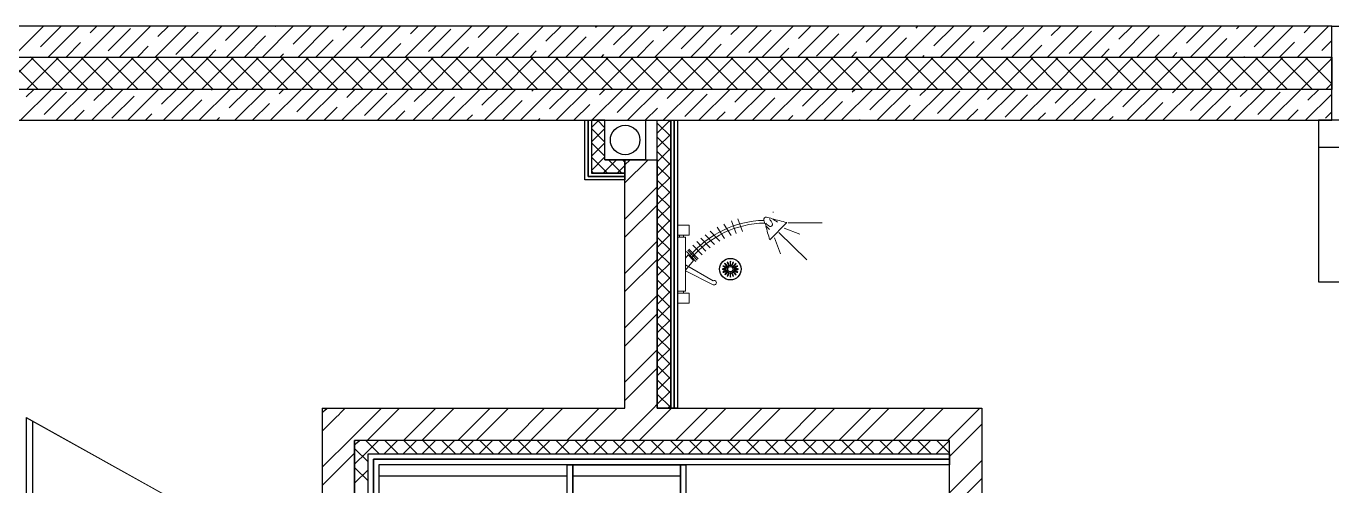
# Model space of a CAD drawing. Header units: millimetres. Extents: x 53645 to 137188, y 78097 to 135533.
# Drawn here: x 67101 to 71951, y 92494 to 94203 of the extents above; entities that cross this region are included whole.
import ezdxf

# ---------------------------------------------------------------- set-up
doc = ezdxf.new("R2010")
doc.units = ezdxf.units.MM
doc.set_wipeout_variables(frame=1)
pattern_1 = [(180, (92629.46, 33030.96), (-3e-14, -125), [])]

# ---------------------------------------------------------------- blocks, each defined once
blk = doc.blocks.new('hhjj')
at = {"color": 0}
for centre, radius in [((5592345.4, 528912.2), 40), ((5592345.1, 528912.1), 15), ((5592345.4, 528912.2), 10)]:
    blk.add_circle(centre, radius, dxfattribs=at)
for centre, start, end in [((5592370, 528934.7), 162.8952, 197.1048), ((5592320.9, 528934.7), 342.8952, 17.1048), ((5592323.2, 528887.6), 72.8952, 107.1048), ((5592323.2, 528936.7), 252.8952, 287.1048), ((5592315.5, 528898.1), 50.8952, 85.1048), ((5592333.9, 528943.7), 230.8952, 265.1048), ((5592315.5, 528926.4), 274.8952, 309.1048), ((5592333.9, 528880.8), 94.8952, 129.1048), ((5592346.9, 528945.5), 207.8952, 242.1048), ((5592312.2, 528910.7), 27.8952, 62.1048), ((5592312.2, 528913.8), 297.8952, 332.1048), ((5592346.9, 528879), 117.8952, 152.1048), ((5592359.6, 528942.2), 184.8952, 219.1048), ((5592314, 528923.7), 4.8952, 39.1048), ((5592359.6, 528882.3), 140.8952, 175.1048), ((5592314, 528900.7), 320.8952, 355.1048), ((5592370, 528889.8), 162.8952, 197.1048), ((5592320.9, 528889.8), 342.8952, 17.1048), ((5592331.3, 528942.2), 320.8952, 355.1048), ((5592376.9, 528923.7), 140.8952, 175.1048), ((5592331.3, 528882.3), 4.8952, 39.1048), ((5592376.9, 528900.7), 184.8952, 219.1048), ((5592343.9, 528945.5), 297.8952, 332.1048), ((5592378.7, 528910.7), 117.8952, 152.1048), ((5592378.7, 528913.8), 207.8952, 242.1048), ((5592343.9, 528879), 27.8952, 62.1048), ((5592375.3, 528898.1), 94.8952, 129.1048), ((5592356.9, 528943.7), 274.8952, 309.1048), ((5592375.3, 528926.4), 230.8952, 265.1048), ((5592356.9, 528880.8), 50.8952, 85.1048), ((5592367.7, 528887.6), 72.8952, 107.1048), ((5592367.7, 528936.7), 252.8952, 287.1048)]:
    blk.add_arc(centre, 25.7, start, end, dxfattribs=at)
blk = doc.blocks.new('04234')
at = {"color": 0, "lineweight": 0}
for p, q in [((-46088.5, 140509.5), (-46088.5, 140472.8)), ((-46045.1, 140509.5), (-46088.5, 140509.5)), ((-46045.1, 140472.8), (-46045.1, 140509.5)), ((-46088.5, 140472.8), (-46045.1, 140472.8)), ((-46058.7, 140464.7), (-46088.5, 140464.7)), ((-46088.5, 140464.6), (-46088.5, 140264.6)), ((-46066.7, 140472.8), (-46066.7, 140464.7)), ((-46058.6, 140386.2), (-46058.6, 140464.3)), ((-45956, 140425.9), (-46059.1, 140367.4)), ((-46058.6, 140389.2), (-45956, 140440.9)), ((-46059.1, 140341.9), (-46059.1, 140386.8)), ((-46059.1, 140386.8), (-46029.2, 140350.3)), ((-46049.1, 140329.5), (-46059.1, 140341.9)), ((-46058.6, 140264.3), (-46058.6, 140341.3)), ((-46054.5, 140317.6), (-46019.9, 140354)), ((-46050.3, 140312.9), (-46015.7, 140349.2)), ((-46049.1, 140329.5), (-46029.2, 140350.3)), ((-46046, 140308.3), (-46011.4, 140344.5)), ((-46031.7, 140293.7), (-45997.2, 140329.9)), ((-46017.2, 140280.4), (-45982.7, 140316.6)), ((-46088.5, 140264.6), (-46058.6, 140264.6)), ((-46081.5, 140264.6), (-46081.5, 140256.5)), ((-46066.5, 140264.6), (-46066.5, 140256.5)), ((-46002, 140267.7), (-45967.4, 140304)), ((-45985.6, 140255.3), (-45950.8, 140291.9)), ((-45966.6, 140242.4), (-45931.4, 140279.4)), ((-45940.7, 140227.2), (-45913.6, 140269.4)), ((-45745.7, 140274.1), (-45682.6, 140210.2)), ((-46088.5, 140256.5), (-46088.5, 140219.8)), ((-46045, 140256.5), (-46088.5, 140256.5)), ((-46088.5, 140219.8), (-46045, 140219.8)), ((-46045, 140219.8), (-46045, 140256.5)), ((-45917, 140215.4), (-45889.7, 140258)), ((-45888.3, 140203.6), (-45871, 140250.5)), ((-45864.4, 140195.6), (-45847.1, 140242.6)), ((-45733.1, 140170), (-45733.6, 140172.6))]:
    blk.add_line(p, q, dxfattribs=at)
at = {"color": 0, "lineweight": 0, "ltscale": 100000}
for p, q in [((-45728.2, 140266.3), (-45705.7, 140326.4)), ((-45711.7, 140246.8), (-45608, 140348.9)), ((-45692.1, 140230.2), (-45633.5, 140252.8)), ((-45677.1, 140210.7), (-45550.9, 140210.7))]:
    blk.add_line(p, q, dxfattribs=at)
at = {"color": 0, "lineweight": 0}
for centre, radius, start, end in [((-45952.2, 140433.4), 8.38, 243.2717, 116.7283), ((-45758.1, 140572.8), 371.2, 219.5749, 268.5464), ((-45758.1, 140572.8), 361.2, 219.5749, 268.9662), ((-45032.5, 140043.9), 749.4, 162.112, 166.2975), ((-45710.7, 140190.5), 57.9, 128.7499, 170.7711), ((-45720, 140177.7), 53.2, 118.8119, 140.0063), ((-45792, 140238.2), 61.1, 317.097, 336.8677), ((-45744.5, 140215.6), 8.78, 44.1304, 98.0124), ((-45744.5, 140215.6), 8.78, 350.2485, 44.1304), ((-45759.2, 140198.3), 8.78, 170.2485, 224.1304), ((-45759.2, 140198.3), 8.78, 224.1304, 278.0124), ((-45766.9, 140253.2), 64.2, 278.0124, 297.313), ((-45908.3, 140978.8), 801.1, 282.3119, 286.3602), ((-45801.8, 140320.8), 140.3, 297.313, 306.9944)]:
    blk.add_arc(centre, radius, start, end, dxfattribs=at)
at = {"color": 0, "lineweight": 0, "extrusion": (0, 0, -1), "zscale": -1, "rotation": 224.9999999811341}
blk.add_blockref('hhjj', (3626280.1, 4468765.8), dxfattribs=at)
blk = doc.blocks.new('3432')
h = blk.add_hatch()
h.set_pattern_fill('ANSI31', color=0, scale=1000, angle=135)
h.set_pattern_definition(pattern_1)
h.paths.add_polyline_path([(-10690.4, 5760), (-9990.4, 5760), (-9990.4, 7870), (-10690.4, 7870)])
h = blk.add_hatch()
h.set_pattern_fill('ANSI31', color=0, scale=1000, angle=135)
h.set_pattern_definition(pattern_1)
h.paths.add_polyline_path([(-9970.4, 5760), (-9970.4, 7870), (-9570.4, 7870), (-9570.4, 5760)])
at = {"color": 0}
for points in [[(-7150.5, 9500), (-16750.5, 9500)], [(-12051.1, 9385), (-11936.1, 9500)], [(-11947.4, 9422.5), (-11869.8, 9500)], [(-11918.6, 9385), (-11803.6, 9500)], [(-11786, 9385), (-11671, 9500)], [(-11762.4, 9474.8), (-11737.3, 9500)], [(-11696.1, 9408.5), (-11613.3, 9491.4)], [(-11653.4, 9385), (-11538.4, 9500)], [(-11520.8, 9385), (-11405.8, 9500)], [(-11511.2, 9460.9), (-11472.1, 9500)], [(-11444.9, 9394.6), (-11362, 9477.5)], [(-11388.2, 9385), (-11273.2, 9500)], [(-11259.9, 9447), (-11206.9, 9500)], [(-11255.6, 9385), (-11140.6, 9500)], [(-11189.3, 9385), (-11110.8, 9463.6)], [(-11123.1, 9385), (-11008.1, 9500)], [(-11075, 9499.4), (-11074.3, 9500)], [(-11008.7, 9433.1), (-10941.8, 9500)], [(-10990.5, 9385), (-10875.5, 9500)], [(-10857.9, 9385), (-10742.9, 9500)], [(-10823.7, 9485.4), (-10809.2, 9500)], [(-10757.4, 9419.2), (-10676.6, 9500)], [(-10725.3, 9385), (-10610.3, 9500)], [(-10592.7, 9385), (-10477.7, 9500)], [(-10572.5, 9471.5), (-10544, 9500)], [(-10506.2, 9405.2), (-10423.3, 9488.1)], [(-10460.1, 9385), (-10345.1, 9500)], [(-10327.6, 9385), (-10212.6, 9500)], [(-10321.3, 9457.6), (-10278.9, 9500)], [(-10255, 9391.3), (-10172.1, 9474.2)], [(-10195, 9385), (-10080, 9500)], [(-10070, 9443.7), (-10013.7, 9500)], [(-10062.4, 9385), (-9947.4, 9500)], [(-9996.1, 9385), (-9920.9, 9460.3)], [(-9929.8, 9385), (-9814.8, 9500)], [(-9885.1, 9496.1), (-9881.1, 9500)], [(-9818.8, 9429.8), (-9748.5, 9500)], [(-9797.2, 9385), (-9682.2, 9500)], [(-9664.7, 9385), (-9549.7, 9500)], [(-9633.8, 9482.1), (-9615.9, 9500)], [(-9567.5, 9415.8), (-9484.7, 9498.7)], [(-9532.1, 9385), (-9417.1, 9500)], [(-9399.5, 9385), (-9284.5, 9500)], [(-9382.6, 9468.2), (-9350.8, 9500)], [(-9316.3, 9401.9), (-9233.4, 9484.8)], [(-9266.9, 9385), (-9151.9, 9500)], [(-9134.3, 9385), (-9019.3, 9500)], [(-9131.3, 9454.3), (-9085.6, 9500)], [(-9065, 9388), (-8982.2, 9470.9)], [(-9001.7, 9385), (-8886.7, 9500)], [(-8880.1, 9440.4), (-8820.4, 9500)], [(-8869.2, 9385), (-8754.2, 9500)], [(-8736.6, 9385), (-8621.6, 9500)], [(-8695.1, 9492.7), (-8687.9, 9500)], [(-8628.8, 9426.4), (-8555.3, 9500)], [(-8604, 9385), (-8489, 9500)], [(-8471.4, 9385), (-8356.4, 9500)], [(-8443.9, 9478.8), (-8422.7, 9500)], [(-8377.6, 9412.5), (-8294.7, 9495.4)], [(-8338.8, 9385), (-8223.8, 9500)], [(-8206.2, 9385), (-8091.2, 9500)], [(-8192.6, 9464.9), (-8157.5, 9500)], [(-8126.3, 9398.6), (-8043.5, 9481.5)], [(-8073.7, 9385), (-7958.7, 9500)], [(-7941.4, 9451), (-7892.4, 9500)], [(-7941.1, 9385), (-7826.1, 9500)], [(-7874.8, 9385), (-7792.2, 9467.5)], [(-7808.5, 9385), (-7693.5, 9500)], [(-7690.2, 9437.1), (-7627.2, 9500)], [(-7675.9, 9385), (-7560.9, 9500)], [(-7543.3, 9385), (-7428.3, 9500)], [(-7505.2, 9489.4), (-7494.6, 9500)], [(-7438.9, 9423.1), (-7362, 9500)], [(-7410.7, 9385), (-7295.7, 9500)], [(-7278.2, 9385), (-7163.2, 9500)], [(-7254, 9475.5), (-7229.5, 9500)], [(-7150.5, 9385), (-7150.5, 9500)], [(-11852.3, 9385), (-11798.2, 9439)], [(-11587.1, 9385), (-11547, 9425.1)], [(-11321.9, 9385), (-11295.7, 9411.2)], [(-10924.2, 9385), (-10859.5, 9449.6)], [(-10659, 9385), (-10608.3, 9435.7)], [(-10393.9, 9385), (-10357, 9421.8)], [(-9730.9, 9385), (-9669.6, 9446.3)], [(-9465.8, 9385), (-9418.4, 9432.4)], [(-9200.6, 9385), (-9167.1, 9418.5)], [(-8802.9, 9385), (-8730.9, 9456.9)], [(-8537.7, 9385), (-8479.7, 9443)], [(-8272.5, 9385), (-8228.4, 9429.1)], [(-8007.4, 9385), (-7977.2, 9415.2)], [(-7609.6, 9385), (-7541, 9453.6)], [(-7344.5, 9385), (-7289.8, 9439.7)], [(-7187.7, 9409.2), (-7150.5, 9446.4)], [(-16635.5, 9385), (-7150.5, 9385)], [(-16635.5, 9385), (-7150.5, 9385)], [(-12091.6, 9265), (-11971.6, 9385)], [(-11955.6, 9265), (-12075.6, 9385)], [(-11998.8, 9265), (-11878.8, 9385)], [(-11984.8, 9385), (-11983.2, 9386.7)], [(-11862.8, 9265), (-11982.8, 9385)], [(-11906, 9265), (-11786, 9385)], [(-11770, 9265), (-11890, 9385)], [(-11813.2, 9265), (-11693.2, 9385)], [(-11677.2, 9265), (-11797.2, 9385)], [(-11720.4, 9265), (-11600.4, 9385)], [(-11584.4, 9265), (-11704.4, 9385)], [(-11627.5, 9265), (-11507.5, 9385)], [(-11491.6, 9265), (-11611.6, 9385)], [(-11534.7, 9265), (-11414.7, 9385)], [(-11398.8, 9265), (-11518.8, 9385)], [(-11441.9, 9265), (-11321.9, 9385)], [(-11306, 9265), (-11426, 9385)], [(-11349.1, 9265), (-11229.1, 9385)], [(-11213.2, 9265), (-11333.2, 9385)], [(-11256.3, 9265), (-11136.3, 9385)], [(-11120.4, 9265), (-11240.4, 9385)], [(-11163.5, 9265), (-11043.5, 9385)], [(-11027.6, 9265), (-11147.6, 9385)], [(-11070.7, 9265), (-10950.7, 9385)], [(-11056.8, 9385), (-11044.5, 9397.3)], [(-10934.8, 9265), (-11054.8, 9385)], [(-10977.9, 9265), (-10857.9, 9385)], [(-10841.9, 9265), (-10961.9, 9385)], [(-10885.1, 9265), (-10765.1, 9385)], [(-10749.1, 9265), (-10869.1, 9385)], [(-10792.3, 9265), (-10672.3, 9385)], [(-10656.3, 9265), (-10776.3, 9385)], [(-10699.5, 9265), (-10579.5, 9385)], [(-10563.5, 9265), (-10683.5, 9385)], [(-10606.7, 9265), (-10486.7, 9385)], [(-10470.7, 9265), (-10590.7, 9385)], [(-10513.9, 9265), (-10393.9, 9385)], [(-10377.9, 9265), (-10497.9, 9385)], [(-10421, 9265), (-10301, 9385)], [(-10285.1, 9265), (-10405.1, 9385)], [(-10328.2, 9265), (-10208.2, 9385)], [(-10192.3, 9265), (-10312.3, 9385)], [(-10235.4, 9265), (-10115.4, 9385)], [(-10099.5, 9265), (-10219.5, 9385)], [(-10142.6, 9265), (-10022.6, 9385)], [(-10128.7, 9385), (-10105.8, 9407.9)], [(-10006.7, 9265), (-10126.7, 9385)], [(-10049.8, 9265), (-9929.8, 9385)], [(-9913.9, 9265), (-10033.9, 9385)], [(-9957, 9265), (-9837, 9385)], [(-9821.1, 9265), (-9941.1, 9385)], [(-9864.2, 9265), (-9744.2, 9385)], [(-9863.5, 9385), (-9854.6, 9394)], [(-9728.2, 9265), (-9848.2, 9385)], [(-9771.4, 9265), (-9651.4, 9385)], [(-9635.4, 9265), (-9755.4, 9385)], [(-9678.6, 9265), (-9558.6, 9385)], [(-9542.6, 9265), (-9662.6, 9385)], [(-9585.8, 9265), (-9465.8, 9385)], [(-9449.8, 9265), (-9569.8, 9385)], [(-9493, 9265), (-9373, 9385)], [(-9357, 9265), (-9477, 9385)], [(-9400.2, 9265), (-9280.2, 9385)], [(-9264.2, 9265), (-9384.2, 9385)], [(-9307.4, 9265), (-9187.4, 9385)], [(-9171.4, 9265), (-9291.4, 9385)], [(-9214.5, 9265), (-9094.5, 9385)], [(-9078.6, 9265), (-9198.6, 9385)], [(-9121.7, 9265), (-9001.7, 9385)], [(-8985.8, 9265), (-9105.8, 9385)], [(-9028.9, 9265), (-8908.9, 9385)], [(-8893, 9265), (-9013, 9385)], [(-8936.1, 9265), (-8816.1, 9385)], [(-8935.4, 9385), (-8915.9, 9404.6)], [(-8800.2, 9265), (-8920.2, 9385)], [(-8843.3, 9265), (-8723.3, 9385)], [(-8707.4, 9265), (-8827.4, 9385)], [(-8750.5, 9265), (-8630.5, 9385)], [(-8614.6, 9265), (-8734.6, 9385)], [(-8670.3, 9385), (-8664.6, 9390.6)], [(-8657.7, 9265), (-8537.7, 9385)], [(-8521.7, 9265), (-8641.7, 9385)], [(-8564.9, 9265), (-8444.9, 9385)], [(-8428.9, 9265), (-8548.9, 9385)], [(-8472.1, 9265), (-8352.1, 9385)], [(-8336.1, 9265), (-8456.1, 9385)], [(-8379.3, 9265), (-8259.3, 9385)], [(-8243.3, 9265), (-8363.3, 9385)], [(-8286.5, 9265), (-8166.5, 9385)], [(-8150.5, 9265), (-8270.5, 9385)], [(-8193.7, 9265), (-8073.7, 9385)], [(-8057.7, 9265), (-8177.7, 9385)], [(-8100.9, 9265), (-7980.9, 9385)], [(-7964.9, 9265), (-8084.9, 9385)], [(-8008, 9265), (-7888, 9385)], [(-7872.1, 9265), (-7992.1, 9385)], [(-7915.2, 9265), (-7795.2, 9385)], [(-7779.3, 9265), (-7899.3, 9385)], [(-7822.4, 9265), (-7702.4, 9385)], [(-7686.5, 9265), (-7806.5, 9385)], [(-7742.2, 9385), (-7725.9, 9401.3)], [(-7729.6, 9265), (-7609.6, 9385)], [(-7593.7, 9265), (-7713.7, 9385)], [(-7636.8, 9265), (-7516.8, 9385)], [(-7500.9, 9265), (-7620.9, 9385)], [(-7544, 9265), (-7424, 9385)], [(-7408.1, 9265), (-7528.1, 9385)], [(-7477, 9385), (-7474.7, 9387.3)], [(-7451.2, 9265), (-7331.2, 9385)], [(-7315.2, 9265), (-7435.2, 9385)], [(-7358.4, 9265), (-7238.4, 9385)], [(-7222.4, 9265), (-7342.4, 9385)], [(-7265.6, 9265), (-7150.5, 9380.1)], [(-7150.5, 9285.8), (-7249.6, 9385)], [(-7150.5, 9378.7), (-7156.8, 9385)], [(-7150.5, 9385), (-7150.5, 9265)], [(-7150.5, 9265), (-16515.5, 9265)], [(-7150.5, 9265), (-16515.5, 9265)], [(-12021, 9150), (-11906, 9265)], [(-11999.7, 9237.5), (-11972.3, 9265)], [(-11888.4, 9150), (-11773.4, 9265)], [(-11755.8, 9150), (-11640.8, 9265)], [(-11748.5, 9223.6), (-11707.1, 9265)], [(-11623.2, 9150), (-11508.2, 9265)], [(-11497.3, 9209.7), (-11441.9, 9265)], [(-11490.6, 9150), (-11375.6, 9265)], [(-11358.1, 9150), (-11243.1, 9265)], [(-11312.3, 9262), (-11309.3, 9265)], [(-11246, 9195.8), (-11176.8, 9265)], [(-11225.5, 9150), (-11110.5, 9265)], [(-11092.9, 9150), (-10977.9, 9265)], [(-11061.1, 9248.1), (-11044.2, 9265)], [(-10994.8, 9181.8), (-10911.9, 9264.7)], [(-10809.8, 9234.2), (-10779, 9265)], [(-10558.6, 9220.3), (-10513.9, 9265)], [(-10307.3, 9206.4), (-10248.7, 9265)], [(-10122.4, 9258.7), (-10116.1, 9265)], [(-10056.1, 9192.4), (-9983.5, 9265)], [(-9871.1, 9244.8), (-9850.9, 9265)], [(-9634.5, 9150), (-9519.5, 9265)], [(-9619.9, 9230.9), (-9585.8, 9265)], [(-9501.9, 9150), (-9386.9, 9265)], [(-9369.3, 9150), (-9254.3, 9265)], [(-9368.6, 9217), (-9320.6, 9265)], [(-9236.7, 9150), (-9121.7, 9265)], [(-9117.4, 9203), (-9055.4, 9265)], [(-9104.2, 9150), (-8989.2, 9265)], [(-8971.6, 9150), (-8856.6, 9265)], [(-8932.4, 9255.4), (-8922.9, 9265)], [(-8866.2, 9189.1), (-8790.3, 9265)], [(-8839, 9150), (-8724, 9265)], [(-8706.4, 9150), (-8591.4, 9265)], [(-8681.2, 9241.5), (-8657.7, 9265)], [(-8573.8, 9150), (-8458.8, 9265)], [(-8441.2, 9150), (-8326.2, 9265)], [(-8430, 9227.6), (-8392.5, 9265)], [(-8308.7, 9150), (-8193.7, 9265)], [(-8178.7, 9213.7), (-8127.4, 9265)], [(-8176.1, 9150), (-8061.1, 9265)], [(-8043.5, 9150), (-7928.5, 9265)], [(-7927.5, 9199.7), (-7862.2, 9265)], [(-7910.9, 9150), (-7795.9, 9265)], [(-7778.3, 9150), (-7663.3, 9265)], [(-7742.5, 9252.1), (-7729.6, 9265)], [(-7676.2, 9185.8), (-7597, 9265)], [(-7645.7, 9150), (-7530.7, 9265)], [(-7513.2, 9150), (-7398.2, 9265)], [(-7491.3, 9238.2), (-7464.5, 9265)], [(-7380.6, 9150), (-7265.6, 9265)], [(-7240, 9224.3), (-7199.3, 9265)], [(-7172.8, 9265), (-7150.5, 9287.3)], [(-7150.5, 9150), (-7150.5, 9265)], [(-11933.5, 9171.2), (-11850.6, 9254.1)], [(-11682.2, 9157.3), (-11599.3, 9240.2)], [(-11424.3, 9150), (-11348.1, 9226.2)], [(-9804.8, 9178.5), (-9722, 9261.4)], [(-9553.6, 9164.6), (-9470.7, 9247.5)], [(-9302.4, 9150.7), (-9219.5, 9233.5)], [(-9037.9, 9150), (-8968.2, 9219.6)], [(-8614.9, 9175.2), (-8532.1, 9258.1)], [(-8363.7, 9161.3), (-8280.8, 9244.1)], [(-8109.8, 9150), (-8029.6, 9230.2)], [(-7844.6, 9150), (-7778.3, 9216.3)], [(-7425, 9171.9), (-7342.1, 9254.8)], [(-7248, 9150), (-7150.5, 9247.5)], [(-11822.1, 9150), (-11784.3, 9187.8)], [(-11556.9, 9150), (-11533.1, 9173.9)], [(-11159.2, 9150), (-11096.9, 9212.3)], [(-9435.6, 9150), (-9404.4, 9181.2)], [(-9170.4, 9150), (-9153.2, 9167.2)], [(-8772.7, 9150), (-8717, 9205.7)], [(-8507.5, 9150), (-8465.8, 9191.8)], [(-8242.4, 9150), (-8214.5, 9177.9)], [(-7579.5, 9150), (-7527.1, 9202.4)], [(-7314.3, 9150), (-7275.8, 9188.5)], [(-7173.7, 9158), (-7150.5, 9181.2)], [(-11291.8, 9150), (-11281.8, 9160)], [(-9656.1, 9101.9), (-9608, 9150)], [(-9656.1, 9003.4), (-9656.1, 9150)], [(-9656.1, 9150), (-9606.1, 9150)], [(-9606.1, 9089.8), (-9656.1, 9139.8)], [(-9606.1, 9142.8), (-9613.2, 9150)], [(-9606.1, 9150), (-9606.1, 8080)], [(-9606.1, 8080), (-9606.1, 9150)], [(-9606.1, 9150), (-9593.6, 9150)], [(-9593.6, 9150), (-9593.6, 8080)], [(-9593.6, 8080), (-9593.6, 9150)], [(-9593.6, 9150), (-9581.1, 9150)], [(-9581.1, 9150), (-9581.1, 8080)], [(-8905.3, 9150), (-8902, 9153.3)], [(-7977.2, 9150), (-7963.3, 9163.9)], [(-7712, 9150), (-7712, 9150)], [(-5270.5, 6725), (-5270.4, 9150), (-7200.5, 9150), (-7200.5, 8550), (-5870.5, 8549.9), (-5870.5, 6725.1), (-5270.5, 6725.1)], [(-9656.1, 9048.8), (-9606.1, 9098.8)], [(-9606.1, 9036.8), (-9656.1, 9086.8)], [(-9656.1, 8995.8), (-9606.1, 9045.8)], [(-9606.1, 8983.7), (-9656.1, 9033.7)], [(-7200.5, 9050), (-7200.5, 9050), (-5370.4, 9050), (-5370.5, 6725.1)], [(-9656.1, 8080), (-9656.1, 9003.4)], [(-9656.1, 9003.4), (-9656.1, 9003.4)], [(-9656.1, 9003.4), (-9656.1, 8080)], [(-9656.1, 8942.8), (-9606.1, 8992.8)], [(-9606.1, 8930.7), (-9656.1, 8980.7)], [(-9656.1, 8889.7), (-9606.1, 8939.7)], [(-9606.1, 8877.7), (-9656.1, 8927.7)], [(-9656.1, 8836.7), (-9606.1, 8886.7)], [(-9606.1, 8824.6), (-9656.1, 8874.6)], [(-9656.1, 8783.7), (-9606.1, 8833.7)], [(-9606.1, 8771.6), (-9656.1, 8821.6)], [(-9656.1, 8730.7), (-9606.1, 8780.6)], [(-9606.1, 8718.6), (-9656.1, 8768.6)], [(-9656.1, 8677.6), (-9606.1, 8727.6)], [(-9606.1, 8665.5), (-9656.1, 8715.5)], [(-9656.1, 8624.6), (-9606.1, 8674.6)], [(-9606.1, 8612.5), (-9656.1, 8662.5)], [(-9656.1, 8571.6), (-9606.1, 8621.6)], [(-9606.1, 8559.5), (-9656.1, 8609.5)], [(-9656.1, 8518.5), (-9606.1, 8568.5)], [(-9606.1, 8506.4), (-9656.1, 8556.4)], [(-9656.1, 8465.5), (-9606.1, 8515.5)], [(-9606.1, 8453.4), (-9656.1, 8503.4)], [(-9656.1, 8412.5), (-9606.1, 8462.5)], [(-9606.1, 8400.4), (-9656.1, 8450.4)], [(-9656.1, 8359.4), (-9606.1, 8409.4)], [(-9606.1, 8347.3), (-9656.1, 8397.3)], [(-9656.1, 8306.4), (-9606.1, 8356.4)], [(-9606.1, 8294.3), (-9656.1, 8344.3)], [(-9656.1, 8253.4), (-9606.1, 8303.4)], [(-9606.1, 8241.3), (-9656.1, 8291.3)], [(-9656.1, 8200.3), (-9606.1, 8250.3)], [(-9606.1, 8188.2), (-9656.1, 8238.2)], [(-9656.1, 8147.3), (-9606.1, 8197.3)], [(-9606.1, 8135.2), (-9656.1, 8185.2)], [(-9656.1, 8094.3), (-9606.1, 8144.3)], [(-9606.1, 8082.2), (-9656.1, 8132.2)], [(-9670.4, 8080), (-9656.1, 8094.3)], [(-9606.1, 8080), (-9656.1, 8080)], [(-9656.1, 8080), (-8450.4, 8080)], [(-9617.3, 8080), (-9606.1, 8091.2)], [(-9593.6, 8080), (-9606.1, 8080)], [(-9581.1, 8080), (-9593.6, 8080)], [(-9588.3, 7960), (-9468.3, 8080)], [(-9520.9, 7960), (-9400.9, 8080)], [(-9386.2, 7960), (-9266.2, 8080)], [(-9318.9, 7960), (-9198.9, 8080)], [(-9184.2, 7960), (-9064.2, 8080)], [(-9116.8, 7960), (-8996.8, 8080)], [(-8982.1, 7960), (-8862.1, 8080)], [(-8914.8, 7960), (-8794.8, 8080)], [(-8780.1, 7960), (-8660.1, 8080)], [(-8712.7, 7960), (-8592.7, 8080)], [(-8578, 7960), (-8458, 8080)], [(-8450.4, 8080), (-8450.4, 6715.1)], [(-8570.4, 7900.2), (-8450.4, 8020.2)], [(-10780.5, 5670), (-10780.5, 7960)], [(-10780.4, 7960), (-10780.5, 7960)], [(-10780.4, 7960), (-10780.4, 7960)], [(-8570.4, 7960), (-10780.4, 7960)], [(-10780.4, 7960), (-10780.4, 5670)], [(-8570.4, 7960), (-10780.4, 7960)], [(-10771.5, 7951.1), (-10762.6, 7960)], [(-10689, 7910), (-10739, 7960)], [(-10736.2, 7915.7), (-10691.9, 7960)], [(-10671.2, 7910), (-10621.2, 7960)], [(-10618.3, 7910), (-10668.3, 7960)], [(-10600.5, 7910), (-10550.5, 7960)], [(-10547.6, 7910), (-10597.6, 7960)], [(-10529.8, 7910), (-10479.8, 7960)], [(-10476.9, 7910), (-10526.9, 7960)], [(-10459.1, 7910), (-10409.1, 7960)], [(-10406.2, 7910), (-10456.2, 7960)], [(-10388.4, 7910), (-10338.4, 7960)], [(-10335.5, 7910), (-10385.5, 7960)], [(-10317.6, 7910), (-10267.6, 7960)], [(-10264.8, 7910), (-10314.8, 7960)], [(-10246.9, 7910), (-10196.9, 7960)], [(-10194, 7910), (-10244, 7960)], [(-10176.2, 7910), (-10126.2, 7960)], [(-10123.3, 7910), (-10173.3, 7960)], [(-10105.5, 7910), (-10055.5, 7960)], [(-10052.6, 7910), (-10102.6, 7960)], [(-10034.8, 7910), (-9984.8, 7960)], [(-9981.9, 7910), (-10031.9, 7960)], [(-9964.1, 7910), (-9914.1, 7960)], [(-9911.2, 7910), (-9961.2, 7960)], [(-9893.4, 7910), (-9843.4, 7960)], [(-9840.5, 7910), (-9890.5, 7960)], [(-9822.7, 7910), (-9772.7, 7960)], [(-9769.8, 7910), (-9819.8, 7960)], [(-9752, 7910), (-9702, 7960)], [(-9699.1, 7910), (-9749.1, 7960)], [(-9681.3, 7910), (-9631.3, 7960)], [(-9628.4, 7910), (-9678.4, 7960)], [(-9610.5, 7910), (-9560.5, 7960)], [(-9557.6, 7910), (-9607.6, 7960)], [(-9539.8, 7910), (-9489.8, 7960)], [(-9486.9, 7910), (-9536.9, 7960)], [(-9469.1, 7910), (-9419.1, 7960)], [(-9416.2, 7910), (-9466.2, 7960)], [(-9398.4, 7910), (-9348.4, 7960)], [(-9345.5, 7910), (-9395.5, 7960)], [(-9327.7, 7910), (-9277.7, 7960)], [(-9274.8, 7910), (-9324.8, 7960)], [(-9257, 7910), (-9207, 7960)], [(-9204.1, 7910), (-9254.1, 7960)], [(-9186.3, 7910), (-9136.3, 7960)], [(-9133.4, 7910), (-9183.4, 7960)], [(-9115.6, 7910), (-9065.6, 7960)], [(-9062.7, 7910), (-9112.7, 7960)], [(-9044.9, 7910), (-8994.9, 7960)], [(-8992, 7910), (-9042, 7960)], [(-8974.1, 7910), (-8924.1, 7960)], [(-8921.2, 7910), (-8971.2, 7960)], [(-8903.4, 7910), (-8853.4, 7960)], [(-8850.5, 7910), (-8900.5, 7960)], [(-8832.7, 7910), (-8782.7, 7960)], [(-8779.8, 7910), (-8829.8, 7960)], [(-8762, 7910), (-8712, 7960)], [(-8709.1, 7910), (-8759.1, 7960)], [(-8691.3, 7910), (-8641.3, 7960)], [(-8638.4, 7910), (-8688.4, 7960)], [(-8620.6, 7910), (-8570.6, 7960)], [(-8570.4, 7912.7), (-8617.7, 7960)], [(-8570.4, 7870), (-8570.4, 7960)], [(-8570.4, 7960), (-8570.4, 7960)], [(-8570.4, 7910), (-8570.4, 7960)], [(-10780.4, 7942.2), (-10771.5, 7951.1)], [(-10730.4, 7880.7), (-10780.4, 7930.7)], [(-10780.4, 7871.5), (-10736.2, 7915.7)], [(-10730.4, 5720), (-10730.4, 7910)], [(-10730.4, 5720), (-10730.4, 7910)], [(-10730.4, 7910), (-8570.4, 7910)], [(-10730.4, 7910), (-8570.4, 7910)], [(-8570.4, 7910), (-8570.4, 7890)], [(-10730.4, 7810), (-10780.4, 7860)], [(-10710.4, 5740), (-10710.4, 7890)], [(-10710.4, 7890), (-10710.4, 5740)], [(-8570.4, 7890), (-10710.4, 7890)], [(-10710.4, 7890), (-8570.4, 7890)], [(-10690.4, 7870), (-10690.4, 5760)], [(-8570.4, 7870), (-10690.4, 7870)], [(-10690.4, 5760), (-9990.4, 5760), (-9990.4, 7870), (-10690.4, 7870), (-10690.4, 5760)], [(-8570.4, 7890), (-8570.4, 7870)], [(-8570.4, 7765.5), (-8450.4, 7885.5)], [(-8570.4, 6715.1), (-8570.4, 7870)], [(-8570.4, 7870), (-8570.4, 7870)], [(-10780.4, 7800.7), (-10730.4, 7850.7)], [(-8570.4, 7698.2), (-8450.4, 7818.2)]]:
    blk.add_lwpolyline(points, dxfattribs=at)
for points in [[(-7150.5, 9500), (-6550.5, 9500), (-6550.5, 9150), (-7150.5, 9150)], [(-9990.4, 5760), (-9990.4, 7870), (-9970.4, 7870), (-9970.4, 5760)], [(-9970.4, 5760), (-9970.4, 7870), (-9570.4, 7870), (-9570.4, 5760)], [(-9570.3, 5760), (-9570.3, 7870), (-9550.4, 7870), (-9550.4, 5760)]]:
    blk.add_lwpolyline(points, close=True, dxfattribs=at)
at = {"color": 0, "xscale": -1, "rotation": 180.0000049735331}
blk.add_blockref('04234', (36507.4, 148979.7), dxfattribs=at)
at = {"color": 0}
blk.add_wipeout([(-12000.5, 7738.4), (-11450.5, 7738.4), (-12000.5, 8044.8)], dxfattribs=at)
for p, q in [((-12000.5, 8044.8), (-12000.5, 5800.8)), ((-12000.5, 8044.8), (-10900.5, 7432)), ((-11975.5, 5900), (-11975.5, 8030.8))]:
    blk.add_line(p, q, dxfattribs=at)
blk.add_wipeout([(-11795, 8044.8), (-11245, 7738.4), (-10900.5, 7738.4), (-10900.5, 8044.8)], dxfattribs=at)
for points in [[(-10900.5, 7860.2), (-10790.6, 7970.1)], [(-10900.5, 7792.8), (-10780.5, 7912.8)]]:
    blk.add_lwpolyline(points, dxfattribs=at)
blk.add_wipeout([(-10859.8, 8050), (-12000.5, 8690.1), (-12000.5, 8159.2), (-11795, 8044.8), (-10900.5, 8044.8), (-10900.5, 8050)], dxfattribs=at)
for points in [[(-10900.5, 8080), (-10900.5, 5550)], [(-10900.5, 8062.2), (-10891.6, 8071.1)], [(-10891.6, 8071.1), (-10882.7, 8080)]]:
    blk.add_lwpolyline(points, dxfattribs=at)
blk.add_wipeout([(-10188.9, 9150), (-10847.3, 8050), (-10841.1, 8050), (-9700.5, 8690.1), (-9700.5, 9150)], dxfattribs=at)
for points in [[(-10960.3, 9150), (-10845.3, 9265)], [(-10827.7, 9150), (-10712.7, 9265)], [(-10695.1, 9150), (-10580.1, 9265)], [(-10562.6, 9150), (-10447.6, 9265)], [(-10430, 9150), (-10315, 9265)], [(-10297.4, 9150), (-10182.4, 9265)], [(-10164.8, 9150), (-10049.8, 9265)], [(-10032.2, 9150), (-9917.2, 9265)], [(-9899.7, 9150), (-9784.7, 9265)], [(-9767.1, 9150), (-9652.1, 9265)], [(-10743.5, 9167.9), (-10660.7, 9250.8)], [(-10492.3, 9154), (-10409.4, 9236.9)], [(-10231.1, 9150), (-10158.2, 9222.9)], [(-10894, 9150), (-10845.6, 9198.4)], [(-10628.9, 9150), (-10594.4, 9184.5)], [(-10363.7, 9150), (-10343.1, 9170.6)], [(-9965.9, 9150), (-9906.9, 9209)], [(-9700.8, 9150), (-9655.7, 9195.1)], [(-16400.5, 9150), (-7150.5, 9150)], [(-10098.5, 9150), (-10091.9, 9156.6)], [(-9925.5, 8928.4), (-9925.5, 9150)], [(-9925.5, 9150), (-9913, 9150)], [(-9913, 8940.9), (-9913, 9150)], [(-9913, 9150), (-9900.5, 9150)], [(-9913, 9150), (-9913, 8940.9)], [(-9900.5, 9122.7), (-9873.1, 9150)], [(-9850.5, 9150), (-9900.5, 9150)], [(-9900.5, 9150), (-9900.5, 8953.4)], [(-9900.5, 9150), (-9900.5, 8953.4)], [(-9900.5, 9069.6), (-9850.5, 9119.6)], [(-9850.5, 9069), (-9900.5, 9119)], [(-9850.5, 9122.1), (-9878.4, 9150)], [(-9850.5, 9003.4), (-9850.5, 9150)], [(-9900.5, 9016.6), (-9850.5, 9066.6)], [(-9850.5, 9016), (-9900.5, 9066)], [(-9900.5, 8963.6), (-9850.5, 9013.6)], [(-9870.7, 8983.2), (-9900.5, 9013)], [(-9840.9, 8953.4), (-9870.7, 8983.2)], [(-9857.6, 8953.4), (-9807.6, 9003.4)], [(-9850.5, 9003.4), (-9776.1, 9003.4)], [(-9787.9, 8953.4), (-9837.9, 9003.4)], [(-9804.6, 8953.4), (-9776.1, 8981.9)], [(-9776.1, 8994.6), (-9784.8, 9003.4)], [(-9776.1, 9003.4), (-9776.1, 8953.4)], [(-9776.1, 8984.5), (-9757.2, 9003.4)], [(-9776.1, 8917.2), (-9689.9, 9003.4)], [(-9776.1, 8080), (-9776.1, 9003.4)], [(-9776.1, 9003.4), (-9656.1, 9003.4)], [(-9776.1, 8928.4), (-9925.5, 8928.4)], [(-9776.1, 8940.9), (-9913, 8940.9)], [(-9913, 8940.9), (-9776.1, 8940.9)], [(-9897.2, 8956.7), (-9900.5, 8959.9)], [(-9776.1, 8953.4), (-9900.5, 8953.4)], [(-9900.5, 8953.4), (-9776.1, 8953.4)], [(-9893.9, 8953.4), (-9897.2, 8956.7)], [(-9776.1, 8953.4), (-9776.1, 8940.9)], [(-9776.1, 8940.9), (-9776.1, 8928.4)], [(-9776.1, 8782.5), (-9656.1, 8902.5)], [(-9776.1, 8715.1), (-9656.1, 8835.1)], [(-9776.1, 8580.4), (-9656.1, 8700.4)], [(-9776.1, 8513.1), (-9656.1, 8633.1)], [(-9776.1, 8378.4), (-9656.1, 8498.4)], [(-9776.1, 8311), (-9656.1, 8431)], [(-9776.1, 8176.3), (-9656.1, 8296.3)], [(-9776.1, 8109), (-9656.1, 8229)], [(-10900.5, 8080), (-9776.1, 8080)], [(-10857.9, 8037.4), (-10815.3, 8080)], [(-10790.6, 7970.1), (-10680.6, 8080)], [(-10733.3, 7960), (-10613.3, 8080)], [(-10598.6, 7960), (-10478.6, 8080)], [(-10531.2, 7960), (-10411.2, 8080)], [(-10396.5, 7960), (-10276.5, 8080)], [(-10329.2, 7960), (-10209.2, 8080)], [(-10194.5, 7960), (-10074.5, 8080)], [(-10127.1, 7960), (-10007.1, 8080)], [(-9992.4, 7960), (-9872.4, 8080)], [(-9925.1, 7960), (-9805.1, 8080)], [(-9790.4, 7960), (-9670.4, 8080)], [(-9723, 7960), (-9603, 8080)], [(-10900.5, 7994.9), (-10857.9, 8037.4)]]:
    blk.add_lwpolyline(points, dxfattribs=at)
blk.add_lwpolyline([(-9850.5, 9150), (-9700.5, 9150), (-9700.5, 9003.4), (-9850.5, 9003.4)], close=True, dxfattribs=at)
blk.add_circle((-9775.5, 9076.7), 55, dxfattribs=at)

msp = doc.modelspace()

# ---------------------------------------------------------------- block references
msp.add_blockref('3432', (79101.6, 84702.8))

doc.saveas('drawing.dxf')
